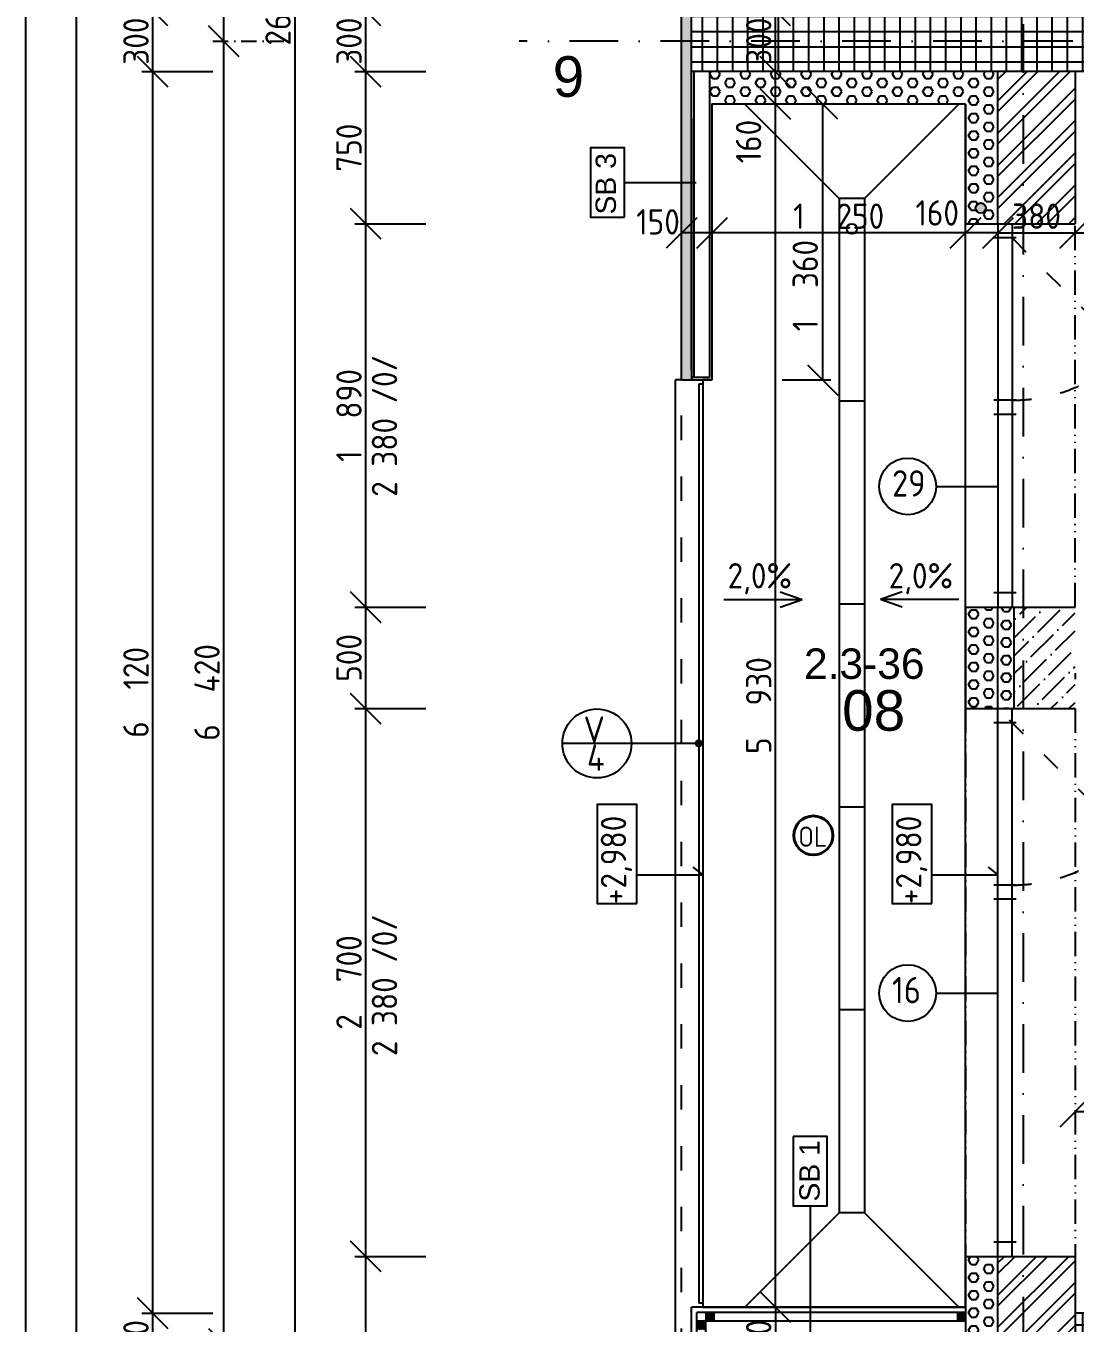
# Model space of a CAD drawing. Extents: x 4511820 to 5180432, y -1526536 to -944957.
# Drawn here: x 5091141 to 5096312, y -1219003 to -1212609 of the extents above; entities that cross this region are included whole.
import ezdxf

# ---------------------------------------------------------------- set-up
doc = ezdxf.new("R2010")
doc.units = 0
doc.header["$MEASUREMENT"] = 0
for name, pattern in [('ACAD_ISO03W100', [30, 12, -18]), ('ACAD_ISO12W100', [22, 12, -3, 0.5, -3, 0.5, -3]), ('BODKOCIARKOVANA_3', [5.6, 3, -1.3, 0, -1.3])]:
    doc.linetypes.add(name, pattern=pattern)
doc.layers.get('0').update_dxf_attribs({"linetype": 'CONTINUOUS'})
doc.layers.get('Defpoints').update_dxf_attribs({"color": 61, "linetype": 'CONTINUOUS'})
for name, color, linetype in [('KÓTY', 4, 'CONTINUOUS'), ('MÚRY', 1, 'CONTINUOUS'), ('OKNÁ', 143, 'CONTINUOUS'), ('osi', 253, 'CONTINUOUS'), ('Plochy', 41, 'CONTINUOUS'), ('POPIS', 7, 'CONTINUOUS'), ('POZEMOK', 7, 'CONTINUOUS'), ('TENKÁ', 7, 'CONTINUOUS'), ('tzb', 153, 'CONTINUOUS'), ('ŠRAFY', 82, 'CONTINUOUS')]:
    doc.layers.add(name, color=color, linetype=linetype)
doc.layers.add('zz-kanal-daždová', color=136, linetype='CONTINUOUS', lineweight=40)
doc.styles.add('ARIAL', font='arial.ttf')
doc.styles.add('styl1', font='arial.ttf')
doc.styles.add('STYLE1', font='isocp.shx')
doc.dimstyles.new('STANDARD-50', dxfattribs={"dimtxt": 125, "dimasz": 150, "dimexe": 10, "dimexo": 200, "dimgap": 20, "dimtad": 1, "dimdsep": 46, "dimlunit": 6, "dimtxsty": 'STYLE1', "dimblk1": 'OBLIQUE', "dimblk2": 'OBLIQUE', "dimsah": 1, "dimcen": 2.5, "dimse1": 1, "dimse2": 1, "dimadec": 0, "dimazin": 0, "dimtfac": 1, "dimtmove": 1, "dimatfit": 3, "dimldrblk": 'OBLIQUE', "dimfxl": 1, "dimtolj": 1, "dimtzin": 0, "dimarcsym": 0})
pattern_1 = [(45, (0, 86710.97), (-79.549513, 79.549513), []), (45, (53.03, 86710.97), (-79.549513, 79.549513), [])]
pattern_2 = [(90, (-3375574.78, 623738.554), (-75, 1e-14), []), (180, (-3375574.78, 623738.554), (-1e-14, -75), [])]
pattern_3 = [(0, (0, -89070.035), (0, 43.3012702), [25, -50]), (120, (0, -89070.035), (-37.5, -21.6506351), [25, -50]), (60, (25, -89070.035), (-37.5, 21.6506351), [25, -50])]
pattern_4 = [(315, (6441127.6914, 3801726.774), (4.4194173824, 4.4194173824), [])]

# ---------------------------------------------------------------- blocks, each defined once
blk = doc.blocks.new('_OBLIQUE')
at = {"color": 0, "linetype": 'ByBlock'}
blk.add_line((-0.5, -0.5), (0.5, 0.5), dxfattribs=at)
blk = doc.blocks.new('*D13801')
at = {"layer": 'Defpoints', "color": 0}
for p in [(5094532.5, -1199234.2), (5092466, -1225624.2), (5094532.5, -1225624.2)]:
    blk.add_point(p, dxfattribs=at)
at = {"layer": 'KÓTY', "color": 0, "lineweight": -2}
blk.add_line((5092466, -1199234.2), (5092466, -1225624.2), dxfattribs=at)
at = {"layer": 'KÓTY', "color": 0, "linetype": 'ByBlock', "lineweight": -2, "xscale": 150, "yscale": 150, "zscale": 150}
for p, rotation in [((5092466, -1199234.2), 90), ((5092466, -1225624.2), 270)]:
    blk.add_blockref('_OBLIQUE', p, dxfattribs=dict(at, rotation=rotation))
at = {"layer": 'KÓTY', "color": 0, "insert": (5092383.5, -1212429.2), "char_height": 125, "attachment_point": 5, "rotation": 90, "style": 'STYLE1'}
blk.add_mtext('\\A1;26ﾠ390', dxfattribs=at)
blk = doc.blocks.new('*D13806')
at = {"layer": 'Defpoints', "color": 0}
for p in [(5091766, -1218954.2), (5096312.5, -1218954.2), (5096312.5, -1219254.2)]:
    blk.add_point(p, dxfattribs=at)
at = {"layer": 'KÓTY', "color": 0, "lineweight": -2}
blk.add_line((5091766, -1219254.2), (5091766, -1218954.2), dxfattribs=at)
at = {"layer": 'KÓTY', "color": 0, "linetype": 'ByBlock', "lineweight": -2, "xscale": 150, "yscale": 150, "zscale": 150}
for p, rotation in [((5091766, -1218954.2), 90), ((5091766, -1219254.2), 270)]:
    blk.add_blockref('_OBLIQUE', p, dxfattribs=dict(at, rotation=rotation))
at = {"layer": 'KÓTY', "color": 0, "insert": (5091683.5, -1219104.2), "char_height": 125, "attachment_point": 5, "rotation": 90, "style": 'STYLE1'}
blk.add_mtext('\\A1;300', dxfattribs=at)
blk = doc.blocks.new('*D13807')
at = {"layer": 'Defpoints', "color": 0}
for p in [(5091766, -1212834.2), (5098880, -1212834.2), (5096312.5, -1218954.2)]:
    blk.add_point(p, dxfattribs=at)
at = {"layer": 'KÓTY', "color": 0, "lineweight": -2}
blk.add_line((5091766, -1218954.2), (5091766, -1212834.2), dxfattribs=at)
at = {"layer": 'KÓTY', "color": 0, "linetype": 'ByBlock', "lineweight": -2, "xscale": 150, "yscale": 150, "zscale": 150}
for p, rotation in [((5091766, -1212834.2), 90), ((5091766, -1218954.2), 270)]:
    blk.add_blockref('_OBLIQUE', p, dxfattribs=dict(at, rotation=rotation))
at = {"layer": 'KÓTY', "color": 0, "insert": (5091683.5, -1215894.2), "char_height": 125, "attachment_point": 5, "rotation": 90, "style": 'STYLE1'}
blk.add_mtext('\\A1;6ﾠ120', dxfattribs=at)
blk = doc.blocks.new('*D13808')
at = {"layer": 'Defpoints', "color": 0}
for p in [(5091766, -1212534.2), (5098880, -1212534.2), (5098880, -1212834.2)]:
    blk.add_point(p, dxfattribs=at)
at = {"layer": 'KÓTY', "color": 0, "lineweight": -2}
blk.add_line((5091766, -1212834.2), (5091766, -1212534.2), dxfattribs=at)
at = {"layer": 'KÓTY', "color": 0, "linetype": 'ByBlock', "lineweight": -2, "xscale": 150, "yscale": 150, "zscale": 150}
for p, rotation in [((5091766, -1212534.2), 90), ((5091766, -1212834.2), 270)]:
    blk.add_blockref('_OBLIQUE', p, dxfattribs=dict(at, rotation=rotation))
at = {"layer": 'KÓTY', "color": 0, "insert": (5091683.5, -1212684.2), "char_height": 125, "attachment_point": 5, "rotation": 90, "style": 'STYLE1'}
blk.add_mtext('\\A1;300', dxfattribs=at)
blk = doc.blocks.new('*D13811')
at = {"layer": 'Defpoints', "color": 0}
for p in [(5092116, -1212684.2), (5096057.5, -1212684.2), (5096057.5, -1219104.2)]:
    blk.add_point(p, dxfattribs=at)
at = {"layer": 'KÓTY', "color": 0, "lineweight": -2}
blk.add_line((5092116, -1219104.2), (5092116, -1212684.2), dxfattribs=at)
at = {"layer": 'KÓTY', "color": 0, "linetype": 'ByBlock', "lineweight": -2, "xscale": 150, "yscale": 150, "zscale": 150}
for p, rotation in [((5092116, -1212684.2), 90), ((5092116, -1219104.2), 270)]:
    blk.add_blockref('_OBLIQUE', p, dxfattribs=dict(at, rotation=rotation))
at = {"layer": 'KÓTY', "color": 0, "insert": (5092033.5, -1215894.2), "char_height": 125, "attachment_point": 5, "rotation": 90, "style": 'STYLE1'}
blk.add_mtext('\\A1;6ﾠ420', dxfattribs=at)
blk = doc.blocks.new('*D13812')
at = {"layer": 'Defpoints', "color": 0}
for p in [(5092116, -1208049.2), (5096057.5, -1208049.2), (5096057.5, -1212684.2)]:
    blk.add_point(p, dxfattribs=at)
at = {"layer": 'KÓTY', "color": 0, "lineweight": -2}
blk.add_line((5092116, -1212684.2), (5092116, -1208049.2), dxfattribs=at)
at = {"layer": 'KÓTY', "color": 0, "linetype": 'ByBlock', "lineweight": -2, "xscale": 150, "yscale": 150, "zscale": 150}
for p, rotation in [((5092116, -1208049.2), 90), ((5092116, -1212684.2), 270)]:
    blk.add_blockref('_OBLIQUE', p, dxfattribs=dict(at, rotation=rotation))
at = {"layer": 'KÓTY', "color": 0, "insert": (5092033.5, -1210366.7), "char_height": 125, "attachment_point": 5, "rotation": 90, "style": 'STYLE1'}
blk.add_mtext('\\A1;4ﾠ635', dxfattribs=at)
blk = doc.blocks.new('*D14056')
at = {"layer": 'Defpoints', "color": 0}
for p in [(5092816, -1218674.2), (5096312.5, -1218674.2), (5095932.5, -1220174.2)]:
    blk.add_point(p, dxfattribs=at)
at = {"layer": 'KÓTY', "color": 0, "lineweight": -2}
blk.add_line((5092816, -1220174.2), (5092816, -1218674.2), dxfattribs=at)
at = {"layer": 'KÓTY', "color": 0, "linetype": 'ByBlock', "lineweight": -2, "xscale": 150, "yscale": 150, "zscale": 150}
for p, rotation in [((5092816, -1218674.2), 90), ((5092816, -1220174.2), 270)]:
    blk.add_blockref('_OBLIQUE', p, dxfattribs=dict(at, rotation=rotation))
at = {"layer": 'KÓTY', "color": 0, "insert": (5092733.5, -1219424.2), "char_height": 125, "attachment_point": 5, "rotation": 90, "style": 'STYLE1'}
blk.add_mtext('\\A1;1ﾠ500', dxfattribs=at)
blk = doc.blocks.new('*D14057')
at = {"layer": 'Defpoints', "color": 0}
for p in [(5092816, -1215974.2), (5096312.5, -1215974.2), (5096312.5, -1218674.2)]:
    blk.add_point(p, dxfattribs=at)
at = {"layer": 'KÓTY', "color": 0, "lineweight": -2}
blk.add_line((5092816, -1218674.2), (5092816, -1215974.2), dxfattribs=at)
at = {"layer": 'KÓTY', "color": 0, "linetype": 'ByBlock', "lineweight": -2, "xscale": 150, "yscale": 150, "zscale": 150}
for p, rotation in [((5092816, -1215974.2), 90), ((5092816, -1218674.2), 270)]:
    blk.add_blockref('_OBLIQUE', p, dxfattribs=dict(at, rotation=rotation))
at = {"layer": 'KÓTY', "color": 0, "insert": (5092733.5, -1217324.2), "char_height": 125, "attachment_point": 5, "rotation": 90, "style": 'STYLE1'}
blk.add_mtext('\\A1;2ﾠ700', dxfattribs=at)
blk = doc.blocks.new('*D14058')
at = {"layer": 'Defpoints', "color": 0}
for p in [(5092816, -1215474.2), (5096042.5, -1215474.2), (5096312.5, -1215974.2)]:
    blk.add_point(p, dxfattribs=at)
at = {"layer": 'KÓTY', "color": 0, "lineweight": -2}
blk.add_line((5092816, -1215974.2), (5092816, -1215474.2), dxfattribs=at)
at = {"layer": 'KÓTY', "color": 0, "linetype": 'ByBlock', "lineweight": -2, "xscale": 150, "yscale": 150, "zscale": 150}
for p, rotation in [((5092816, -1215474.2), 90), ((5092816, -1215974.2), 270)]:
    blk.add_blockref('_OBLIQUE', p, dxfattribs=dict(at, rotation=rotation))
at = {"layer": 'KÓTY', "color": 0, "insert": (5092733.5, -1215724.2), "char_height": 125, "attachment_point": 5, "rotation": 90, "style": 'STYLE1'}
blk.add_mtext('\\A1;500', dxfattribs=at)
blk = doc.blocks.new('*D14059')
at = {"layer": 'Defpoints', "color": 0}
for p in [(5092816, -1213584.2), (5096312.5, -1213584.2), (5096042.5, -1215474.2)]:
    blk.add_point(p, dxfattribs=at)
at = {"layer": 'KÓTY', "color": 0, "lineweight": -2}
blk.add_line((5092816, -1215474.2), (5092816, -1213584.2), dxfattribs=at)
at = {"layer": 'KÓTY', "color": 0, "linetype": 'ByBlock', "lineweight": -2, "xscale": 150, "yscale": 150, "zscale": 150}
for p, rotation in [((5092816, -1213584.2), 90), ((5092816, -1215474.2), 270)]:
    blk.add_blockref('_OBLIQUE', p, dxfattribs=dict(at, rotation=rotation))
at = {"layer": 'KÓTY', "color": 0, "insert": (5092733.5, -1214529.2), "char_height": 125, "attachment_point": 5, "rotation": 90, "style": 'STYLE1'}
blk.add_mtext('\\A1;1ﾠ890', dxfattribs=at)
blk = doc.blocks.new('*D14060')
at = {"layer": 'Defpoints', "color": 0}
for p in [(5092816, -1212834.2), (5096312.5, -1212834.2), (5096312.5, -1213584.2)]:
    blk.add_point(p, dxfattribs=at)
at = {"layer": 'KÓTY', "color": 0, "lineweight": -2}
blk.add_line((5092816, -1213584.2), (5092816, -1212834.2), dxfattribs=at)
at = {"layer": 'KÓTY', "color": 0, "linetype": 'ByBlock', "lineweight": -2, "xscale": 150, "yscale": 150, "zscale": 150}
for p, rotation in [((5092816, -1212834.2), 90), ((5092816, -1213584.2), 270)]:
    blk.add_blockref('_OBLIQUE', p, dxfattribs=dict(at, rotation=rotation))
at = {"layer": 'KÓTY', "color": 0, "insert": (5092733.5, -1213209.2), "char_height": 125, "attachment_point": 5, "rotation": 90, "style": 'STYLE1'}
blk.add_mtext('\\A1;750', dxfattribs=at)
blk = doc.blocks.new('*D14061')
at = {"layer": 'Defpoints', "color": 0}
for p in [(5092816, -1212534.2), (5096312.5, -1212534.2), (5096312.5, -1212834.2)]:
    blk.add_point(p, dxfattribs=at)
at = {"layer": 'KÓTY', "color": 0, "lineweight": -2}
blk.add_line((5092816, -1212834.2), (5092816, -1212534.2), dxfattribs=at)
at = {"layer": 'KÓTY', "color": 0, "linetype": 'ByBlock', "lineweight": -2, "xscale": 150, "yscale": 150, "zscale": 150}
for p, rotation in [((5092816, -1212534.2), 90), ((5092816, -1212834.2), 270)]:
    blk.add_blockref('_OBLIQUE', p, dxfattribs=dict(at, rotation=rotation))
at = {"layer": 'KÓTY', "color": 0, "insert": (5092733.5, -1212684.2), "char_height": 125, "attachment_point": 5, "rotation": 90, "style": 'STYLE1'}
blk.add_mtext('\\A1;300', dxfattribs=at)
blk = doc.blocks.new('*D27339')
at = {"layer": 'Defpoints', "color": 0}
for p in [(5092816, -1215974.2), (5096312.5, -1215974.2), (5096312.5, -1218674.2)]:
    blk.add_point(p, dxfattribs=at)
at = {"layer": 'KÓTY', "color": 0, "lineweight": -2}
blk.add_line((5092816, -1218674.2), (5092816, -1215974.2), dxfattribs=at)
at = {"layer": 'KÓTY', "color": 0, "linetype": 'ByBlock', "lineweight": -2, "xscale": 150, "yscale": 150, "zscale": 150}
for p, rotation in [((5092816, -1215974.2), 90), ((5092816, -1218674.2), 270)]:
    blk.add_blockref('_OBLIQUE', p, dxfattribs=dict(at, rotation=rotation))
at = {"layer": 'KÓTY', "color": 0, "insert": (5092733.5, -1217324.2), "char_height": 125, "attachment_point": 5, "rotation": 90, "style": 'STYLE1'}
blk.add_mtext('\\A1;2ﾠ700', dxfattribs=at)
blk = doc.blocks.new('*D27341')
at = {"layer": 'Defpoints', "color": 0}
for p in [(5092816, -1213584.2), (5096312.5, -1213584.2), (5096042.5, -1215474.2)]:
    blk.add_point(p, dxfattribs=at)
at = {"layer": 'KÓTY', "color": 0, "lineweight": -2}
blk.add_line((5092816, -1215474.2), (5092816, -1213584.2), dxfattribs=at)
at = {"layer": 'KÓTY', "color": 0, "linetype": 'ByBlock', "lineweight": -2, "xscale": 150, "yscale": 150, "zscale": 150}
for p, rotation in [((5092816, -1213584.2), 90), ((5092816, -1215474.2), 270)]:
    blk.add_blockref('_OBLIQUE', p, dxfattribs=dict(at, rotation=rotation))
at = {"layer": 'KÓTY', "color": 0, "insert": (5092733.5, -1214529.2), "char_height": 125, "attachment_point": 5, "rotation": 90, "style": 'STYLE1'}
blk.add_mtext('\\A1;1ﾠ890', dxfattribs=at)
blk = doc.blocks.new('*D27974')
at = {"layer": 'Defpoints', "color": 0}
for p in [(5096312.5, -1217962), (5096312.5, -1218954.2), (5100447.5, -1218954.2)]:
    blk.add_point(p, dxfattribs=at)
at = {"layer": 'KÓTY', "color": 0, "lineweight": -2}
blk.add_line((5100447.5, -1217962), (5096312.5, -1217962), dxfattribs=at)
at = {"layer": 'KÓTY', "color": 0, "linetype": 'ByBlock', "lineweight": -2, "xscale": 150, "yscale": 150, "zscale": 150, "rotation": 180}
blk.add_blockref('_OBLIQUE', (5096312.5, -1217962), dxfattribs=at)
at = {"layer": 'KÓTY', "color": 0, "linetype": 'ByBlock', "lineweight": -2, "xscale": 150, "yscale": 150, "zscale": 150}
blk.add_blockref('_OBLIQUE', (5100447.5, -1217962), dxfattribs=at)
at = {"layer": 'KÓTY', "color": 0, "insert": (5098290, -1217862.5), "char_height": 125, "attachment_point": 5, "style": 'STYLE1'}
blk.add_mtext('\\A1;4ﾠ135', dxfattribs=at)
blk = doc.blocks.new('*D27983')
at = {"layer": 'Defpoints', "color": 0}
for p in [(5096312.5, -1213629.5), (5101447.5, -1213629.5), (5101447.5, -1213629.5)]:
    blk.add_point(p, dxfattribs=at)
at = {"layer": 'KÓTY', "color": 0, "lineweight": -2}
blk.add_line((5096312.5, -1213629.5), (5101447.5, -1213629.5), dxfattribs=at)
at = {"layer": 'KÓTY', "color": 0, "linetype": 'ByBlock', "lineweight": -2, "xscale": 150, "yscale": 150, "zscale": 150, "rotation": 180}
blk.add_blockref('_OBLIQUE', (5096312.5, -1213629.5), dxfattribs=at)
at = {"layer": 'KÓTY', "color": 0, "linetype": 'ByBlock', "lineweight": -2, "xscale": 150, "yscale": 150, "zscale": 150}
blk.add_blockref('_OBLIQUE', (5101447.5, -1213629.5), dxfattribs=at)
at = {"layer": 'KÓTY', "color": 0, "insert": (5098880, -1213547), "char_height": 125, "attachment_point": 5, "style": 'STYLE1'}
blk.add_mtext('\\A1;5ﾠ135', dxfattribs=at)
blk = doc.blocks.new('*D28655')
at = {"layer": 'Defpoints', "color": 0}
for p in [(5094835.5, -1212994.2), (5095772.5, -1212994.2), (5095772.5, -1218924.2)]:
    blk.add_point(p, dxfattribs=at)
at = {"layer": 'KÓTY', "color": 0, "lineweight": -2}
blk.add_line((5094835.5, -1218924.2), (5094835.5, -1212994.2), dxfattribs=at)
at = {"layer": 'KÓTY', "color": 0, "linetype": 'ByBlock', "lineweight": -2, "xscale": 150, "yscale": 150, "zscale": 150}
for p, rotation in [((5094835.5, -1212994.2), 90), ((5094835.5, -1218924.2), 270)]:
    blk.add_blockref('_OBLIQUE', p, dxfattribs=dict(at, rotation=rotation))
at = {"layer": 'KÓTY', "color": 0, "insert": (5094753, -1215959.2), "char_height": 125, "attachment_point": 5, "rotation": 90, "style": 'STYLE1'}
blk.add_mtext('\\A1;5ﾠ930', dxfattribs=at)
blk = doc.blocks.new('*D28658')
at = {"layer": 'Defpoints', "color": 0}
for p in [(5094372.5, -1214354.2), (5094372.5, -1220137), (5095772.5, -1220137)]:
    blk.add_point(p, dxfattribs=at)
at = {"layer": 'KÓTY', "color": 0, "lineweight": -2}
blk.add_line((5095772.5, -1220137), (5094372.5, -1220137), dxfattribs=at)
at = {"layer": 'KÓTY', "color": 0, "linetype": 'ByBlock', "lineweight": -2, "xscale": 150, "yscale": 150, "zscale": 150, "rotation": 180}
blk.add_blockref('_OBLIQUE', (5094372.5, -1220137), dxfattribs=at)
at = {"layer": 'KÓTY', "color": 0, "linetype": 'ByBlock', "lineweight": -2, "xscale": 150, "yscale": 150, "zscale": 150}
blk.add_blockref('_OBLIQUE', (5095772.5, -1220137), dxfattribs=at)
at = {"layer": 'KÓTY', "color": 0, "insert": (5095072.5, -1220054.5), "char_height": 125, "attachment_point": 5, "style": 'STYLE1'}
blk.add_mtext('\\A1;1ﾠ400', dxfattribs=at)
blk = doc.blocks.new('*D47990')
at = {"layer": 'Defpoints', "color": 0}
for p in [(5094835.5, -1218924.2), (5094835.5, -1219284.2), (5094835.5, -1219284.2)]:
    blk.add_point(p, dxfattribs=at)
at = {"layer": 'KÓTY', "color": 0, "lineweight": -2}
blk.add_line((5094835.5, -1218924.2), (5094835.5, -1219284.2), dxfattribs=at)
at = {"layer": 'KÓTY', "color": 0, "linetype": 'ByBlock', "lineweight": -2, "xscale": 150, "yscale": 150, "zscale": 150}
for p, rotation in [((5094835.5, -1218924.2), 90), ((5094835.5, -1219284.2), 270)]:
    blk.add_blockref('_OBLIQUE', p, dxfattribs=dict(at, rotation=rotation))
at = {"layer": 'KÓTY', "color": 0, "insert": (5094753, -1219104.2), "char_height": 125, "attachment_point": 5, "rotation": 90, "style": 'STYLE1'}
blk.add_mtext('\\A1;360', dxfattribs=at)
blk = doc.blocks.new('*D47995')
at = {"layer": 'Defpoints', "color": 0}
for p in [(5094522.5, -1212994.2), (5095068.5, -1212994.2), (5094522.5, -1214354.2)]:
    blk.add_point(p, dxfattribs=at)
at = {"layer": 'KÓTY', "color": 0, "lineweight": -2}
blk.add_line((5095068.5, -1214354.2), (5095068.5, -1212994.2), dxfattribs=at)
at = {"layer": 'KÓTY', "color": 0, "linetype": 'ByBlock', "lineweight": -2, "xscale": 150, "yscale": 150, "zscale": 150}
for p, rotation in [((5095068.5, -1212994.2), 90), ((5095068.5, -1214354.2), 270)]:
    blk.add_blockref('_OBLIQUE', p, dxfattribs=dict(at, rotation=rotation))
at = {"layer": 'KÓTY', "color": 0, "insert": (5094982.5, -1213889), "char_height": 125, "attachment_point": 5, "rotation": 90, "style": 'STYLE1'}
blk.add_mtext('\\A1;1ﾠ360', dxfattribs=at)
blk = doc.blocks.new('*D47996')
at = {"layer": 'Defpoints', "color": 0}
for p in [(5095772.5, -1213629.5), (5095772.5, -1213629.5), (5095932.5, -1213629.5)]:
    blk.add_point(p, dxfattribs=at)
at = {"layer": 'KÓTY', "color": 0, "lineweight": -2}
blk.add_line((5095932.5, -1213629.5), (5095772.5, -1213629.5), dxfattribs=at)
at = {"layer": 'KÓTY', "color": 0, "linetype": 'ByBlock', "lineweight": -2, "xscale": 150, "yscale": 150, "zscale": 150, "rotation": 180}
blk.add_blockref('_OBLIQUE', (5095772.5, -1213629.5), dxfattribs=at)
at = {"layer": 'KÓTY', "color": 0, "linetype": 'ByBlock', "lineweight": -2, "xscale": 150, "yscale": 150, "zscale": 150}
blk.add_blockref('_OBLIQUE', (5095932.5, -1213629.5), dxfattribs=at)
at = {"layer": 'KÓTY', "color": 0, "insert": (5095633, -1213531), "char_height": 125, "attachment_point": 5, "style": 'STYLE1'}
blk.add_mtext('\\A1;160', dxfattribs=at)
blk = doc.blocks.new('*D47997')
at = {"layer": 'Defpoints', "color": 0}
for p in [(5094522.5, -1213629.5), (5094522.5, -1213629.5), (5095772.5, -1213629.5)]:
    blk.add_point(p, dxfattribs=at)
at = {"layer": 'KÓTY', "color": 0, "lineweight": -2}
blk.add_line((5095772.5, -1213629.5), (5094522.5, -1213629.5), dxfattribs=at)
at = {"layer": 'KÓTY', "color": 0, "linetype": 'ByBlock', "lineweight": -2, "xscale": 150, "yscale": 150, "zscale": 150, "rotation": 180}
blk.add_blockref('_OBLIQUE', (5094522.5, -1213629.5), dxfattribs=at)
at = {"layer": 'KÓTY', "color": 0, "linetype": 'ByBlock', "lineweight": -2, "xscale": 150, "yscale": 150, "zscale": 150}
blk.add_blockref('_OBLIQUE', (5095772.5, -1213629.5), dxfattribs=at)
at = {"layer": 'KÓTY', "color": 0, "insert": (5095147.5, -1213547), "char_height": 125, "attachment_point": 5, "style": 'STYLE1'}
blk.add_mtext('\\A1;1ﾠ250', dxfattribs=at)
blk = doc.blocks.new('*D47998')
at = {"layer": 'Defpoints', "color": 0}
for p in [(5094372.5, -1213629.5), (5094372.5, -1213629.5), (5094522.5, -1213629.5)]:
    blk.add_point(p, dxfattribs=at)
at = {"layer": 'KÓTY', "color": 0, "lineweight": -2}
blk.add_line((5094522.5, -1213629.5), (5094372.5, -1213629.5), dxfattribs=at)
at = {"layer": 'KÓTY', "color": 0, "linetype": 'ByBlock', "lineweight": -2, "xscale": 150, "yscale": 150, "zscale": 150, "rotation": 180}
blk.add_blockref('_OBLIQUE', (5094372.5, -1213629.5), dxfattribs=at)
at = {"layer": 'KÓTY', "color": 0, "linetype": 'ByBlock', "lineweight": -2, "xscale": 150, "yscale": 150, "zscale": 150}
blk.add_blockref('_OBLIQUE', (5094522.5, -1213629.5), dxfattribs=at)
at = {"layer": 'KÓTY', "color": 0, "insert": (5094257, -1213575), "char_height": 125, "attachment_point": 5, "style": 'STYLE1'}
blk.add_mtext('\\A1;150', dxfattribs=at)
blk = doc.blocks.new('*D47999')
at = {"layer": 'Defpoints', "color": 0}
for p in [(5094835.5, -1212834.2), (5094835.5, -1212834.2), (5094835.5, -1212994.2)]:
    blk.add_point(p, dxfattribs=at)
at = {"layer": 'KÓTY', "color": 0, "lineweight": -2}
blk.add_line((5094835.5, -1212994.2), (5094835.5, -1212834.2), dxfattribs=at)
at = {"layer": 'KÓTY', "color": 0, "linetype": 'ByBlock', "lineweight": -2, "xscale": 150, "yscale": 150, "zscale": 150}
for p, rotation in [((5094835.5, -1212834.2), 90), ((5094835.5, -1212994.2), 270)]:
    blk.add_blockref('_OBLIQUE', p, dxfattribs=dict(at, rotation=rotation))
at = {"layer": 'KÓTY', "color": 0, "insert": (5094703, -1213179), "char_height": 125, "attachment_point": 5, "rotation": 90, "style": 'STYLE1'}
blk.add_mtext('\\A1;160', dxfattribs=at)
blk = doc.blocks.new('*D48000')
at = {"layer": 'Defpoints', "color": 0}
for p in [(5094835.5, -1212534.2), (5094835.5, -1212534.2), (5094835.5, -1212834.2)]:
    blk.add_point(p, dxfattribs=at)
at = {"layer": 'KÓTY', "color": 0, "lineweight": -2}
blk.add_line((5094835.5, -1212834.2), (5094835.5, -1212534.2), dxfattribs=at)
at = {"layer": 'KÓTY', "color": 0, "linetype": 'ByBlock', "lineweight": -2, "xscale": 150, "yscale": 150, "zscale": 150}
for p, rotation in [((5094835.5, -1212534.2), 90), ((5094835.5, -1212834.2), 270)]:
    blk.add_blockref('_OBLIQUE', p, dxfattribs=dict(at, rotation=rotation))
at = {"layer": 'KÓTY', "color": 0, "insert": (5094753, -1212684.2), "char_height": 125, "attachment_point": 5, "rotation": 90, "style": 'STYLE1'}
blk.add_mtext('\\A1;300', dxfattribs=at)
blk = doc.blocks.new('*D48002')
at = {"layer": 'Defpoints', "color": 0}
for p in [(5095932.5, -1213584.2), (5096312.5, -1213584.2), (5096312.5, -1213629.5)]:
    blk.add_point(p, dxfattribs=at)
at = {"layer": 'KÓTY', "color": 0, "lineweight": -2}
blk.add_line((5095932.5, -1213629.5), (5096312.5, -1213629.5), dxfattribs=at)
at = {"layer": 'KÓTY', "color": 0, "linetype": 'ByBlock', "lineweight": -2, "xscale": 150, "yscale": 150, "zscale": 150, "rotation": 180}
blk.add_blockref('_OBLIQUE', (5095932.5, -1213629.5), dxfattribs=at)
at = {"layer": 'KÓTY', "color": 0, "linetype": 'ByBlock', "lineweight": -2, "xscale": 150, "yscale": 150, "zscale": 150}
blk.add_blockref('_OBLIQUE', (5096312.5, -1213629.5), dxfattribs=at)
at = {"layer": 'KÓTY', "color": 0, "insert": (5096122.5, -1213547), "char_height": 125, "attachment_point": 5, "style": 'STYLE1'}
blk.add_mtext('\\A1;380', dxfattribs=at)

msp = doc.modelspace()

# ---------------------------------------------------------------- hatches: boundary and pattern name
at = {"layer": 'TENKÁ'}
h = msp.add_hatch(color=256, dxfattribs=at)
h.dxf.hatch_style = 1
h.paths.add_polyline_path([(5094442.5, -1216146, 2.41421356), (5094457.5, -1216131, 0.41421356)])
at = {"layer": 'ŠRAFY'}
h = msp.add_hatch(dxfattribs=at)
h.set_pattern_fill('HEX', color=256, scale=200)
h.set_pattern_definition(pattern_3)
h.paths.add_polyline_path([(5097172.5, -1211784.226), (5097172.5, -1212374.226), (5095772.5, -1212374.226), (5095742.5, -1212374.226), (5095707.5, -1212374.226), (5095657.5, -1212374.226), (5094372.5, -1212374.226), (5094372.5, -1213054.226), (5094372.5, -1214354.226), (5094422.5, -1214354.226), (5094422.5, -1214341.726), (5094422.5, -1214304.226), (5094422.5, -1214071.726), (5094422.5, -1212834.226), (5094422.5, -1212796.726), (5094422.5, -1212534.226), (5097372.5, -1212534.226), (5097372.5, -1212439.035), (5097372.5, -1211784.226)])
h.paths.add_polyline_path([(5095872.5, -1213506.726, 1), (5095822.5, -1213506.726, 1)], flags=16)
at = {"layer": 'ŠRAFY', "ltscale": 0.25}
h = msp.add_hatch(dxfattribs=at)
h.set_pattern_fill('ANSI37', color=256, scale=600, angle=45)
h.set_pattern_definition(pattern_2)
h.paths.add_polyline_path([(5097547.5, -1212534.226), (5097372.5, -1212534.226), (5094422.5, -1212534.226), (5094422.5, -1212834.226), (5094562.5, -1212834.226), (5095932.5, -1212834.226), (5096312.5, -1212834.226), (5101447.5, -1212834.226), (5101562.5, -1212834.226), (5101562.5, -1212534.226)])
at = {"layer": 'ŠRAFY'}
h = msp.add_hatch(dxfattribs=at)
h.set_pattern_fill('HEX', color=256, scale=200)
h.set_pattern_definition(pattern_3)
h.paths.add_polyline_path([(5094562.5, -1212834.226), (5094510, -1212834.226), (5094510, -1212994.226), (5094522.5, -1212994.226), (5094685, -1212994.226), (5095740, -1212994.226), (5095772.5, -1212994.226), (5095772.5, -1213584.226), (5095932.5, -1213584.226), (5095932.5, -1212834.226)])
h.paths.add_polyline_path([(5095872.5, -1213506.726, 1), (5095822.5, -1213506.726, 1)], flags=16)
h = msp.add_hatch(dxfattribs=at)
h.set_pattern_fill('ANSI32', color=256, scale=300)
h.set_pattern_definition(pattern_1)
h.paths.add_polyline_path([(5096312.5, -1213584.226), (5096312.5, -1212834.226), (5095932.5, -1212834.226), (5095932.5, -1213584.226)])
h = msp.add_hatch(dxfattribs=at)
h.set_pattern_fill('HEX', color=256, scale=200)
h.set_pattern_definition([(0, (0, -88745.035), (0, 43.3012702), [25, -50]), (120, (0, -88745.035), (-37.5, -21.6506351), [25, -50]), (60, (25, -88745.035), (-37.5, 21.6506351), [25, -50])])
h.paths.add_polyline_path([(5095772.5, -1215474.226), (5095772.5, -1215974.226), (5095932.5, -1215974.226), (5095932.5, -1215474.226)])
h = msp.add_hatch(dxfattribs=at)
h.set_pattern_fill('HEX', color=256, scale=200)
h.set_pattern_definition([(0, (115361.5, -48960.035), (0, 43.3012702), [25, -50]), (120, (115361.5, -48960.035), (-37.5, -21.6506351), [25, -50]), (60, (115386.5, -48960.035), (-37.5, 21.6506351), [25, -50])])
h.paths.add_polyline_path([(5096002.5, -1215974.226), (5096012.5, -1215974.226), (5096012.5, -1215474.226), (5096002.5, -1215474.226), (5095932.5, -1215474.226), (5095932.5, -1215974.226)])
at = {"layer": 'ŠRAFY', "ltscale": 0.25}
h = msp.add_hatch(dxfattribs=at)
h.set_pattern_fill('ANSI36', color=256, scale=500)
h.set_pattern_definition([(45, (565142.68, -78592.21), (33.1456304, 121.533978), [156.25, -31.25, 0, -31.25])])
h.paths.add_polyline_path([(5096012.5, -1215974.226), (5096312.5, -1215974.226), (5096312.5, -1215474.226), (5096012.5, -1215474.226)])
at = {"layer": 'ŠRAFY'}
h = msp.add_hatch(dxfattribs=at)
h.set_pattern_fill('HEX', color=256, scale=200)
h.set_pattern_definition(pattern_3)
h.paths.add_polyline_path([(5095772.5, -1220174.226), (5095932.5, -1220174.226), (5095932.5, -1218674.226), (5095772.5, -1218674.226), (5095772.5, -1219054.226), (5095772.5, -1219154.226), (5095772.5, -1219412.976)])
h = msp.add_hatch(dxfattribs=at)
h.set_pattern_fill('ANSI32', color=256, scale=300)
h.set_pattern_definition(pattern_1)
h.paths.add_polyline_path([(5096002.5, -1218674.226), (5095932.5, -1218674.226), (5095932.5, -1219034.226), (5095932.5, -1219066.726), (5095932.5, -1219141.726), (5095932.5, -1219174.226), (5095932.5, -1220174.226), (5096002.5, -1220174.226), (5096312.5, -1220174.226), (5096312.5, -1219254.226), (5096312.5, -1218954.226), (5096312.5, -1218674.226)])
h = msp.add_hatch(dxfattribs=at)
h.set_pattern_fill('ANSI31', color=45, scale=50, angle=270)
h.set_pattern_definition(pattern_4)
h.paths.add_polyline_path([(5094532.5, -1218994.226), (5094532.5, -1218950.226), (5094492.5, -1218950.226), (5094492.5, -1218987.226), (5094492.5, -1218994.226)])
h = msp.add_hatch(dxfattribs=at)
h.set_pattern_fill('ANSI31', color=45, scale=50, angle=270)
h.set_pattern_definition(pattern_4)
h.paths.add_polyline_path([(5095772.5, -1218994.226), (5095772.5, -1218950.226), (5095732.5, -1218950.226), (5095732.5, -1218994.226)])
at = {"layer": 'ŠRAFY', "ltscale": 0.25}
h = msp.add_hatch(dxfattribs=at)
h.set_pattern_fill('ANSI37', color=256, scale=600, angle=45)
h.set_pattern_definition(pattern_2)
h.paths.add_polyline_path([(5103562.5, -1218954.226), (5103447.5, -1218954.226), (5103422.5, -1218954.226), (5101562.5, -1218954.226), (5101447.5, -1218954.226), (5100562.5, -1218954.226), (5100447.5, -1218954.226), (5096312.5, -1218954.226), (5096312.5, -1219254.226), (5103562.5, -1219254.226)])
at = {"layer": 'ŠRAFY'}
h = msp.add_hatch(dxfattribs=at)
h.set_pattern_fill('ANSI31', color=45, scale=50, angle=270)
h.set_pattern_definition(pattern_4)
h.paths.add_polyline_path([(5094448.5, -1218994.226), (5094448.5, -1219034.226), (5094492.5, -1219034.226), (5094492.5, -1218994.226)])

# ---------------------------------------------------------------- linework, layer by layer
at = {"layer": 'KÓTY', "linetype": 'BODKOCIARKOVANA_3', "ltscale": 25}
msp.add_line((5092062.597, -1212684.226), (5092412.597, -1212684.226), dxfattribs=at)
at = {"layer": 'KÓTY', "ltscale": 25}
for p, q in [((5091712.597, -1212834.226), (5092062.597, -1212834.226)), ((5092762.597, -1212834.226), (5093112.597, -1212834.226)), ((5092762.597, -1213584.226), (5093112.597, -1213584.226)), ((5094868.5, -1214354.226), (5095109, -1214354.226)), ((5092762.597, -1215474.226), (5093112.597, -1215474.226)), ((5092762.597, -1215974.226), (5093112.597, -1215974.226)), ((5092762.597, -1218674.226), (5093112.597, -1218674.226)), ((5091712.597, -1218954.226), (5092062.597, -1218954.226))]:
    msp.add_line(p, q, dxfattribs=at)
at = {"layer": 'MÚRY'}
for p, q in [((5094372.5, -1214354.226), (5094372.5, -1212374.226)), ((5096312.5, -1212834.226), (5096312.5, -1213584.226)), ((5101447.5, -1212834.226), (5096312.5, -1212834.226)), ((5095772.5, -1212994.226), (5094522.5, -1212994.226)), ((5094522.5, -1212994.226), (5094522.5, -1214354.226)), ((5095772.5, -1212994.226), (5095772.5, -1213584.226)), ((5094372.5, -1214354.226), (5094372.5, -1213054.226)), ((5095772.5, -1213584.226), (5096312.5, -1213584.226)), ((5094372.5, -1214354.226), (5094522.5, -1214354.226)), ((5095772.5, -1215474.226), (5096312.5, -1215474.226)), ((5095772.5, -1215474.226), (5095772.5, -1215974.226)), ((5096312.5, -1215799.226), (5096312.5, -1215829.226)), ((5095772.5, -1215974.226), (5096312.5, -1215974.226)), ((5095772.5, -1218674.226), (5096312.5, -1218674.226)), ((5095772.5, -1218674.226), (5095772.5, -1218924.226)), ((5096312.5, -1218674.226), (5096312.5, -1218954.226)), ((5094422.5, -1219284.226), (5094422.5, -1218924.226)), ((5095772.5, -1218924.226), (5094422.5, -1218924.226)), ((5100447.5, -1218954.226), (5096312.5, -1218954.226))]:
    msp.add_line(p, q, dxfattribs=at)
at = {"layer": 'OKNÁ', "ltscale": 0.25}
for p, q in [((5095932.5, -1213584.226), (5095932.5, -1215474.226)), ((5096002.5, -1213584.226), (5096002.5, -1215474.226)), ((5096022.5, -1213654.226), (5095912.5, -1213654.226)), ((5096022.5, -1214454.226), (5095912.5, -1214454.226)), ((5096022.5, -1214524.226), (5095912.5, -1214524.226)), ((5095627.646, -1214879.226), (5095932.5, -1214879.226)), ((5096022.5, -1215404.226), (5095912.5, -1215404.226)), ((5095932.5, -1218674.226), (5095932.5, -1215974.226)), ((5096002.5, -1218674.226), (5096002.5, -1215974.226)), ((5096022.5, -1216044.226), (5095912.5, -1216044.226)), ((5096022.5, -1216844.226), (5095912.5, -1216844.226)), ((5096022.5, -1216914.226), (5095912.5, -1216914.226)), ((5095627.646, -1217376.726), (5095932.5, -1217376.726)), ((5096022.5, -1218604.226), (5095912.5, -1218604.226))]:
    msp.add_line(p, q, dxfattribs=at)
at = {"layer": 'OKNÁ', "linetype": 'ACAD_ISO03W100', "ltscale": 8}
for p, q in [((5096002.5, -1213654.226), (5096568.185, -1214219.912)), ((5095988.358, -1216030.084), (5096568.185, -1216609.912))]:
    msp.add_line(p, q, dxfattribs=at)
at = {"layer": 'OKNÁ'}
for p, q in [((5094457.5, -1214374.226), (5094457.5, -1218904.226)), ((5094477.5, -1214374.226), (5094457.5, -1214374.226)), ((5094477.5, -1214374.226), (5094477.5, -1218904.226)), ((5094477.5, -1218904.226), (5094457.5, -1218904.226))]:
    msp.add_line(p, q, dxfattribs=at)
at = {"layer": 'OKNÁ', "ltscale": 0.25}
for centre in [(5095487.646, -1214879.226), (5095487.646, -1217376.726)]:
    msp.add_circle(centre, 140, dxfattribs=at)
at = {"layer": 'OKNÁ', "linetype": 'ACAD_ISO03W100', "ltscale": 8}
for centre in [(5096002.5, -1213654.226), (5096002.5, -1216044.226)]:
    msp.add_arc(centre, 800, 270, 315, dxfattribs=at)
at = {"layer": 'osi', "linetype": 'BODKOCIARKOVANA_3', "ltscale": 80}
for p, q in [((5096057.5, -1198261.132), (5096057.5, -1230229.035)), ((5157242.5, -1212684.226), (5093572.5, -1212684.226))]:
    msp.add_line(p, q, dxfattribs=at)
at = {"layer": 'Plochy'}
msp.add_lwpolyline([(5095772.5, -1212994.226), (5094522.5, -1212994.226), (5094522.5, -1214354.226), (5094477.5, -1214354.226), (5094477.5, -1218924.226), (5095772.5, -1218924.226)], close=True, dxfattribs=at)
at = {"layer": 'POZEMOK'}
for p, q in [((5095150, -1213459.226), (5094685, -1212994.226)), ((5095275, -1213459.226), (5095740, -1212994.226)), ((5095150, -1213459.226), (5095150, -1218459.226)), ((5095275, -1213459.226), (5095150, -1213459.226)), ((5095275, -1213459.226), (5095275, -1218459.226)), ((5095275, -1214459.226), (5095150, -1214459.226)), ((5095275, -1215459.226), (5095150, -1215459.226)), ((5095275, -1216459.226), (5095150, -1216459.226)), ((5095275, -1217459.226), (5095150, -1217459.226)), ((5095150, -1218459.226), (5094685, -1218924.226)), ((5095275, -1218459.226), (5095150, -1218459.226)), ((5095275, -1218459.226), (5095740, -1218924.226))]:
    msp.add_line(p, q, dxfattribs=at)
at = {"layer": 'TENKÁ', "color": 7}
for p, q in [((5091141, -1230865.674), (5091141, -1195293.831)), ((5091391, -1230615.674), (5091391, -1195543.831))]:
    msp.add_line(p, q, dxfattribs=at)
at = {"layer": 'TENKÁ'}
for p, q in [((5094422.5, -1214304.226), (5094422.5, -1212534.226)), ((5094422.5, -1214071.726), (5094422.5, -1212796.726)), ((5094562.5, -1212834.226), (5094422.5, -1212834.226)), ((5094435, -1214341.726), (5094435, -1212834.226)), ((5094510, -1212834.226), (5094510, -1214341.726)), ((5095932.5, -1212834.226), (5094562.5, -1212834.226)), ((5095932.5, -1213584.226), (5095932.5, -1212834.226)), ((5096312.5, -1212834.226), (5095932.5, -1212834.226)), ((5094422.5, -1213066.726), (5094422.5, -1214341.726)), ((5094091.559, -1213380.785), (5094444.059, -1213380.785)), ((5094342.5, -1226950.226), (5094342.5, -1214354.226)), ((5094372.5, -1214354.226), (5094342.5, -1214354.226)), ((5094510, -1214341.726), (5094422.5, -1214341.726)), ((5094422.5, -1214341.726), (5094422.5, -1214354.226)), ((5094580.75, -1215436.535), (5094966.75, -1215436.535)), ((5094859.55, -1215398.935), (5094966.75, -1215436.535)), ((5094859.55, -1215474.135), (5094966.75, -1215436.535)), ((5095460.95, -1215398.935), (5095353.75, -1215436.535)), ((5095739.75, -1215436.535), (5095353.75, -1215436.535)), ((5095460.95, -1215474.135), (5095353.75, -1215436.535)), ((5095932.5, -1215974.226), (5095932.5, -1215474.226)), ((5096012.5, -1215974.226), (5096012.5, -1215474.226)), ((5094151.761, -1216793.635), (5094477.5, -1216793.635)), ((5094428.691, -1216756.28), (5094477.5, -1216793.635)), ((5095606.761, -1216793.635), (5095932.5, -1216793.635)), ((5095883.691, -1216756.28), (5095932.5, -1216793.635)), ((5095007.059, -1218425.035), (5095007.059, -1219099.726)), ((5095932.5, -1220174.226), (5095932.5, -1218674.226)), ((5095772.5, -1218924.226), (5095772.5, -1219284.226)), ((5095772.5, -1218924.226), (5095772.5, -1219284.226)), ((5095772.5, -1218924.226), (5095772.5, -1219284.226)), ((5096312.5, -1218954.226), (5096312.5, -1219254.226))]:
    msp.add_line(p, q, dxfattribs=at)
at = {"layer": 'TENKÁ', "linetype": 'ACAD_ISO12W100', "ltscale": 10}
for p, q in [((5095772.5, -1215474.226), (5095772.5, -1213584.226)), ((5096312.5, -1215474.226), (5096312.5, -1213584.226)), ((5095772.5, -1215974.226), (5095772.5, -1218674.226)), ((5096312.5, -1215974.226), (5096312.5, -1218674.226))]:
    msp.add_line(p, q, dxfattribs=at)
at = {"layer": 'TENKÁ', "linetype": 'ACAD_ISO03W100', "ltscale": 10}
msp.add_line((5094372.5, -1226950.226), (5094372.5, -1214354.226), dxfattribs=at)
at = {"layer": 'TENKÁ', "ltscale": 0.25}
for p, q in [((5094125.597, -1216146), (5093785.597, -1216146)), ((5094457.5, -1216146), (5094125.597, -1216146))]:
    msp.add_line(p, q, dxfattribs=at)
at = {"layer": 'TENKÁ', "color": 45}
for p, q in [((5094448.5, -1219258.226), (5094448.5, -1218950.226)), ((5095772.5, -1218950.226), (5094448.5, -1218950.226)), ((5094492.5, -1218950.226), (5094492.5, -1218994.226)), ((5094532.5, -1218950.226), (5094532.5, -1218994.226)), ((5094492.5, -1218994.226), (5094448.5, -1218994.226)), ((5094492.5, -1219214.226), (5094492.5, -1218987.226)), ((5095772.5, -1218994.226), (5094492.5, -1218994.226))]:
    msp.add_line(p, q, dxfattribs=at)
at = {"layer": 'TENKÁ'}
for points in [[(5094091.559, -1213551.535), (5094091.559, -1213210.035), (5093923.559, -1213210.035), (5093923.559, -1213551.535)], [(5094151.761, -1216934.942), (5094151.761, -1216447.327), (5093956.362, -1216447.327), (5093956.362, -1216934.942)], [(5095606.761, -1216934.942), (5095606.761, -1216447.327), (5095411.362, -1216447.327), (5095411.362, -1216934.942)], [(5094923.059, -1218083.535), (5094923.059, -1218425.035), (5095091.059, -1218425.035), (5095091.059, -1218083.535)]]:
    msp.add_lwpolyline(points, close=True, dxfattribs=at)
at = {"layer": 'TENKÁ', "ltscale": 0.25}
msp.add_circle((5093955.597, -1216146), 170, dxfattribs=at)
at = {"layer": 'TENKÁ'}
msp.add_circle((5094457.5, -1216146), 15, dxfattribs=at)
at = {"layer": 'tzb'}
for centre in [(5095847.5, -1213506.726), (5095212.5, -1213609.226)]:
    msp.add_circle(centre, 25, dxfattribs=at)
at = {"layer": 'zz-kanal-daždová'}
msp.add_circle((5095022.716, -1216599.357), 96, dxfattribs=at)
at = {"layer": 'ŠRAFY', "color": 45}
msp.add_line((5095732.5, -1218950.226), (5095732.5, -1218994.226), dxfattribs=at)

# ---------------------------------------------------------------- texts
at = {"layer": 'KÓTY', "char_height": 125, "attachment_point": 5, "rotation": 90, "style": 'STYLE1'}
for insert in [(5092908.457, -1214580.726), (5092908.457, -1217337.726)]:
    msp.add_mtext('\\A1;2 380 /0/', dxfattribs=dict(at, insert=insert))
at = {"layer": 'POPIS', "lineweight": 40, "ltscale": 0.25, "style": 'ARIAL'}
for s, height, p in [('2.3-36', 150, (5094976.411, -1215827.614)), ('08', 200, (5095164.311, -1216083.305))]:
    msp.add_text(s, height=height, dxfattribs=at).set_placement(p)
at = {"layer": 'TENKÁ', "ltscale": 0.25}
for s, height, style, p in [('9', 200, 'styl1', (5093737.554, -1212958.495)), ('2,0%', 125, 'STYLE1', (5094599.582, -1215381.824)), ('2,0%', 125, 'STYLE1', (5095393.582, -1215381.824))]:
    msp.add_text(s, height=height, dxfattribs=dict(at, style=style)).set_placement(p)
at = {"layer": 'TENKÁ', "linetype": 'Continuous', "lineweight": 20, "style": 'ARIAL'}
for s, p in [('SB 3', (5094049.153, -1213538.624)), ('SB 1', (5095053.387, -1218404.124))]:
    msp.add_text(s, height=100, rotation=90, dxfattribs=at).set_placement(p)
at = {"layer": 'TENKÁ', "style": 'STYLE1'}
for s, p in [('29', (5095410.116, -1214929.226)), ('V', (5093889.567, -1216142.5)), ('4', (5093906.067, -1216281.137)), ('16', (5095410.116, -1217426.726))]:
    msp.add_text(s, height=130, dxfattribs=at).set_placement(p)
at = {"layer": 'TENKÁ', "ltscale": 0.25, "style": 'STYLE1'}
for p in [(5094099.962, -1216937.88), (5095554.962, -1216937.88)]:
    msp.add_text('+2,980', height=125, rotation=90, dxfattribs=at).set_placement(p)
at = {"layer": 'zz-kanal-daždová', "style": 'STYLE1'}
msp.add_text('OL', height=100, dxfattribs=at).set_placement((5094948.088, -1216655.556))

# ---------------------------------------------------------------- dimensions: what is measured, and where the dimension line sits
at = {"layer": 'KÓTY'}
for base, p1, p2, picture, middle in [((5092466, -1225624.226), (5094532.5, -1199234.226), (5094532.5, -1225624.226), '*D13801', (5092383.457, -1212429.226)), ((5092116, -1208049.226), (5096057.5, -1212684.226), (5096057.5, -1208049.226), '*D13812', (5092033.457, -1210366.726)), ((5091766, -1212534.226), (5098880, -1212834.226), (5098880, -1212534.226), '*D13808', (5091683.5, -1212684.226)), ((5092816, -1212534.226), (5096312.5, -1212834.226), (5096312.5, -1212534.226), '*D14061', (5092733.5, -1212684.226)), ((5092116, -1212684.226), (5096057.5, -1219104.226), (5096057.5, -1212684.226), '*D13811', (5092033.457, -1215894.226)), ((5091766, -1212834.226), (5096312.5, -1218954.226), (5098880, -1212834.226), '*D13807', (5091683.457, -1215894.226)), ((5092816, -1212834.226), (5096312.5, -1213584.226), (5096312.5, -1212834.226), '*D14060', (5092733.5, -1213209.226)), ((5092816, -1213584.226), (5096042.5, -1215474.226), (5096312.5, -1213584.226), '*D14059', (5092733.457, -1214529.226)), ((5092816, -1213584.226), (5096042.5, -1215474.226), (5096312.5, -1213584.226), '*D27341', (5092733.457, -1214529.226)), ((5092816, -1215474.226), (5096312.5, -1215974.226), (5096042.5, -1215474.226), '*D14058', (5092733.5, -1215724.226)), ((5092816, -1215974.226), (5096312.5, -1218674.226), (5096312.5, -1215974.226), '*D14057', (5092733.457, -1217324.226)), ((5092816, -1215974.226), (5096312.5, -1218674.226), (5096312.5, -1215974.226), '*D27339', (5092733.457, -1217324.226)), ((5092816, -1218674.226), (5095932.5, -1220174.226), (5096312.5, -1218674.226), '*D14056', (5092733.457, -1219424.226)), ((5091766, -1218954.226), (5096312.5, -1219254.226), (5096312.5, -1218954.226), '*D13806', (5091683.5, -1219104.226))]:
    dim = msp.add_linear_dim(base=base, p1=p1, p2=p2, angle=90, dimstyle='STANDARD-50', dxfattribs=at)
    dim.commit()
    dim.dimension.update_dxf_attribs({"geometry": picture, "text_midpoint": middle})
for base, p1, p2, picture, middle in [((5094835.5, -1212534.226), (5094835.5, -1212834.226), (5094835.5, -1212534.226), '*D48000', (5094753, -1212684.226)), ((5094835.5, -1212994.226), (5095772.5, -1218924.226), (5095772.5, -1212994.226), '*D28655', (5094752.957, -1215959.226)), ((5094835.5, -1219284.226), (5094835.5, -1218924.226), (5094835.5, -1219284.226), '*D47990', (5094753, -1219104.226))]:
    dim = msp.add_linear_dim(base=base, p1=p1, p2=p2, angle=90, dimstyle='STANDARD-50', override={"dimtxsty": 'STYLE1', "dimldrblk": 'OBLIQUE'}, dxfattribs=at)
    dim.commit()
    dim.dimension.update_dxf_attribs({"geometry": picture, "text_midpoint": middle})
for base, p1, p2, picture, middle in [((5094835.5, -1212834.226), (5094835.5, -1212994.226), (5094835.5, -1212834.226), '*D47999', (5094785.5, -1213179.035)), ((5095068.5, -1212994.226), (5094522.5, -1214354.226), (5094522.5, -1212994.226), '*D47995', (5095065, -1213889.035))]:
    dim = msp.add_linear_dim(base=base, p1=p1, p2=p2, angle=90, dimstyle='STANDARD-50', override={"dimtxsty": 'STYLE1', "dimldrblk": 'OBLIQUE'}, dxfattribs=at)
    dim.commit()
    dim.dimension.update_dxf_attribs({"geometry": picture, "text_midpoint": middle, "dimtype": 160})
for base, p1, p2, picture, middle in [((5094522.5, -1213629.535), (5095772.5, -1213629.535), (5094522.5, -1213629.535), '*D47997', (5095147.5, -1213546.992)), ((5096312.5, -1213629.535), (5095932.5, -1213584.226), (5096312.5, -1213584.226), '*D48002', (5096122.5, -1213547.035)), ((5094372.5, -1220137.035), (5095772.5, -1220137.035), (5094372.5, -1214354.226), '*D28658', (5095072.5, -1220054.492))]:
    dim = msp.add_linear_dim(base=base, p1=p1, p2=p2, dimstyle='STANDARD-50', override={"dimtxsty": 'STYLE1', "dimldrblk": 'OBLIQUE'}, dxfattribs=at)
    dim.commit()
    dim.dimension.update_dxf_attribs({"geometry": picture, "text_midpoint": middle})
for base, p1, p2, picture, middle in [((5095772.5, -1213629.535), (5095932.5, -1213629.535), (5095772.5, -1213629.535), '*D47996', (5095633, -1213613.535)), ((5094372.5, -1213629.535), (5094522.5, -1213629.535), (5094372.5, -1213629.535), '*D47998', (5094257, -1213657.535))]:
    dim = msp.add_linear_dim(base=base, p1=p1, p2=p2, dimstyle='STANDARD-50', override={"dimtxsty": 'STYLE1', "dimldrblk": 'OBLIQUE'}, dxfattribs=at)
    dim.commit()
    dim.dimension.update_dxf_attribs({"geometry": picture, "text_midpoint": middle, "dimtype": 160})
dim = msp.add_linear_dim(base=(5101447.5, -1213629.535), p1=(5096312.5, -1213629.535), p2=(5101447.5, -1213629.535), dimstyle='STANDARD-50', dxfattribs=at)
dim.commit()
dim.dimension.update_dxf_attribs({"geometry": '*D27983', "text_midpoint": (5098880, -1213546.992)})
dim = msp.add_linear_dim(base=(5096312.5, -1217962.035), p1=(5100447.5, -1218954.226), p2=(5096312.5, -1218954.226), dimstyle='STANDARD-50', dxfattribs=at)
dim.commit()
dim.dimension.update_dxf_attribs({"geometry": '*D27974', "text_midpoint": (5098290, -1217945.035), "dimtype": 160})

doc.saveas('drawing.dxf')
